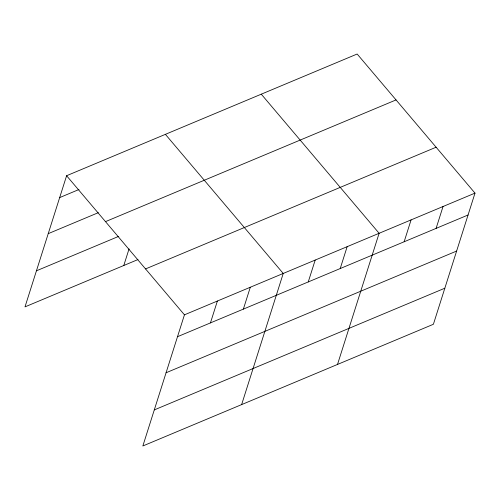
<?xml version="1.0" encoding="UTF-8"?>
<svg xmlns="http://www.w3.org/2000/svg" width="500" height="500" viewBox="0 0 500 500"><rect width="100%" height="100%" fill="white"/><g stroke="black" fill="none" stroke-linecap="round" stroke-linejoin="round"><path stroke-width="0.75" d="M475 193.125L184.444 314.831L142.844 445.981L433.394 324.275L475 193.125L357.156 54.019L66.606 175.725L25 306.875L137.994 259.544M123.787 265.494L129.05 248.906M210.438 322.906L217.375 301.038M243.369 309.113L250.306 287.244M241.631 404.6L283.238 273.45L165.394 134.344M308.256 281.931L315.194 260.062M340.219 268.544L347.156 246.675M337.512 364.438L379.119 233.287L261.275 94.181M404.144 241.769L411.081 219.9M436.1 228.381L443.038 206.513M59.669 197.594L78.994 189.494M48.225 233.656L98.338 212.669M105.494 221.631L396.044 99.925M36.438 270.812L118.763 236.331M145.556 268.925L436.112 147.219M177.512 336.7L468.062 214.994M166.069 372.762L456.625 251.056M154.281 409.919L444.837 288.212M66.606 175.725L184.444 314.831"/></g></svg>
